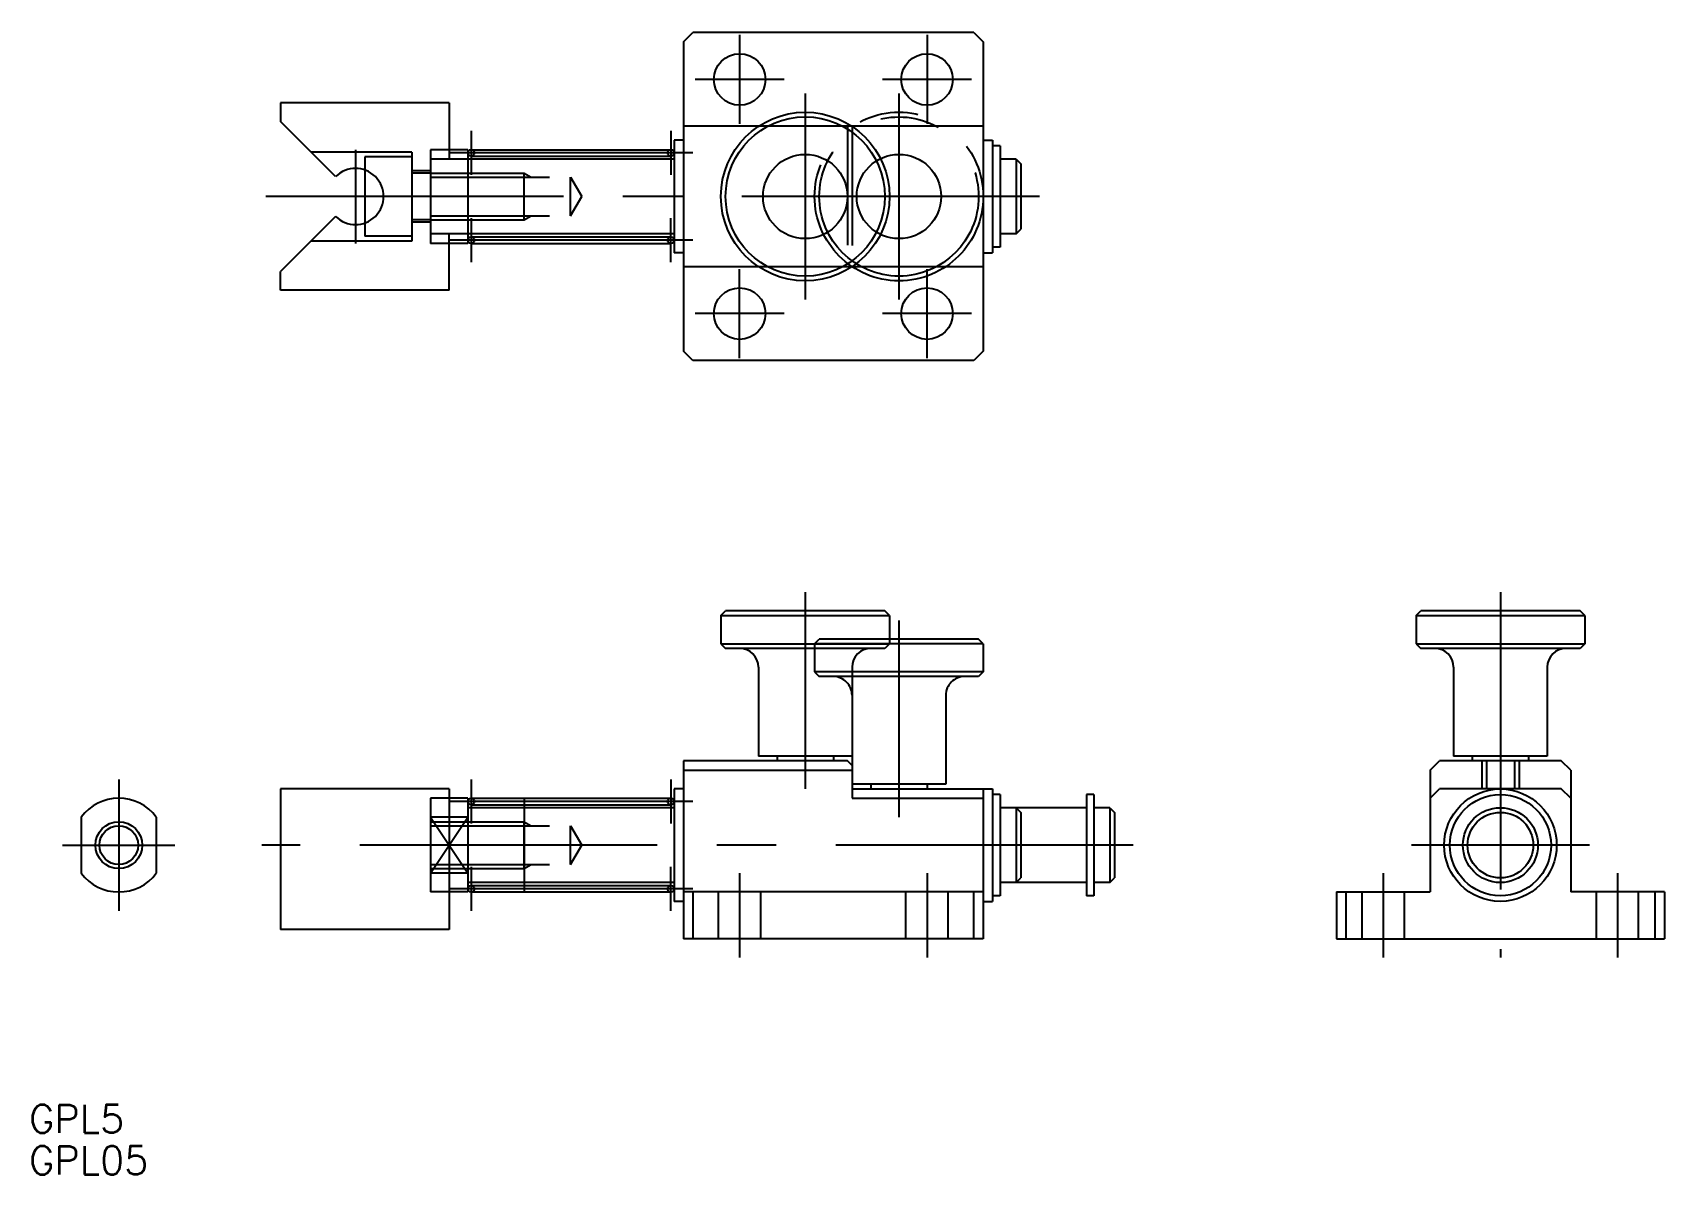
# Model space of a CAD drawing. Extents: x -9 to 165, y -35 to 87.
import ezdxf

# ---------------------------------------------------------------- set-up
doc = ezdxf.new("R2010")
doc.units = 0
for name, pattern in [('CENTER', [50.8, 31.75, -6.35, 6.35, -6.35]), ('DASHED', [19.05, 12.7, -6.35]), ('PHANTOM', [63.5, 31.75, -6.35, 6.35, -6.35, 6.35, -6.35])]:
    doc.linetypes.add(name, pattern=pattern)
doc.layers.get('0').update_dxf_attribs({"linetype": 'CONTINUOUS'})
doc.layers.add('CENTER', color=1, linetype='CENTER')
doc.styles.get("Standard").update_dxf_attribs({"font": 'txt.shx', "height": 3, "bigfont": 'bigfont.shx'})

# ---------------------------------------------------------------- blocks, each defined once
blk = doc.blocks.new('*U3')
at = {"color": 7, "linetype": 'CONTINUOUS'}
blk.add_text('GPL5', height=3, dxfattribs=at).set_placement((-9.58, -30.71))
blk = doc.blocks.new('*U4')
at = {"color": 7, "linetype": 'CONTINUOUS'}
blk.add_text('GPL05', height=3, dxfattribs=at).set_placement((-9.58, -35.15))

msp = doc.modelspace()

# ---------------------------------------------------------------- linework, layer by layer
at = {"color": 7, "linetype": 'CONTINUOUS'}
for p, q in [((60.26, 85.75), (61.26, 86.75)), ((60.26, 85.75), (60.26, 52.75)), ((91.26, 86.75), (61.26, 86.75)), ((91.26, 86.75), (92.26, 85.75)), ((92.26, 85.75), (92.26, 52.75)), ((68.28, 76.75), (60.26, 76.75)), ((92.26, 76.75), (78.23, 76.75)), ((78.26, 76.73), (78.26, 76.75)), ((60.26, 75.25), (59.26, 75.25)), ((59.26, 75.25), (59.26, 63.25)), ((92.26, 75.25), (93.26, 75.25)), ((93.26, 75.25), (93.26, 63.25)), ((33.26, 73.25), (33.26, 65.25)), ((59.26, 73.25), (33.26, 73.25)), ((37.26, 73.25), (37.26, 65.25)), ((94.06, 74.65), (93.26, 74.65)), ((94.06, 74.65), (94.06, 63.85)), ((95.76, 73.25), (94.06, 73.25)), ((95.76, 73.25), (96.26, 72.75)), ((95.76, 73.25), (95.76, 65.25)), ((96.26, 72.75), (96.26, 65.75)), ((59.26, 65.25), (33.26, 65.25)), ((95.76, 65.25), (94.06, 65.25)), ((95.76, 65.25), (96.26, 65.75)), ((60.26, 63.25), (59.26, 63.25)), ((92.26, 63.25), (93.26, 63.25)), ((94.06, 63.85), (93.26, 63.85)), ((68.28, 61.75), (60.26, 61.75)), ((92.26, 61.75), (78.23, 61.75)), ((78.26, 61.76), (78.26, 61.75)), ((61.26, 51.75), (60.26, 52.75)), ((92.26, 52.75), (91.26, 51.75)), ((91.26, 51.75), (61.26, 51.75)), ((64.26, 24.5), (64.76, 25)), ((64.26, 24.5), (64.26, 21.5)), ((64.26, 24.5), (82.26, 24.5)), ((81.76, 25), (64.76, 25)), ((82.26, 24.5), (81.76, 25)), ((82.26, 24.5), (82.26, 21.5)), ((138.45, 24.5), (138.95, 25)), ((138.45, 24.5), (138.45, 21.5)), ((138.45, 24.5), (156.45, 24.5)), ((155.95, 25), (138.95, 25)), ((156.45, 24.5), (155.95, 25)), ((156.45, 24.5), (156.45, 21.5)), ((64.26, 21.5), (64.76, 21)), ((64.26, 21.5), (82.26, 21.5)), ((81.76, 21), (64.76, 21)), ((82.26, 21.5), (81.76, 21)), ((138.45, 21.5), (138.95, 21)), ((138.45, 21.5), (156.45, 21.5)), ((155.95, 21), (138.95, 21)), ((156.45, 21.5), (155.95, 21)), ((68.26, 19), (68.26, 9.5)), ((78.26, 19), (78.26, 9.5)), ((142.45, 19), (142.45, 9.5)), ((152.45, 19), (152.45, 9.5)), ((60.26, 9), (60.26, -10)), ((77.76, 9), (60.26, 9)), ((78.26, 9.5), (68.26, 9.5)), ((70.26, 9.5), (70.26, 9)), ((76.26, 9.5), (76.26, 9)), ((78.26, 8.5), (77.76, 9)), ((139.95, 8), (140.95, 9)), ((153.95, 9), (140.95, 9)), ((152.45, 9.5), (142.45, 9.5)), ((144.45, 9.5), (144.45, 9)), ((145.45, 9), (145.45, 6)), ((145.95, 9), (145.95, 6)), ((148.95, 9), (148.95, 6)), ((149.45, 9), (149.45, 6)), ((150.45, 9.5), (150.45, 9)), ((154.95, 8), (153.95, 9)), ((60.26, 8), (78.26, 8)), ((78.26, 8.5), (78.26, 5)), ((139.95, 8), (139.95, -5)), ((154.95, 8), (154.95, -5)), ((60.26, 6), (59.26, 6)), ((59.26, 6), (59.26, -6)), ((78.26, 6), (93.26, 6)), ((92.26, 6), (92.26, -10)), ((93.26, 6), (93.26, -6)), ((94.06, 5.4), (93.26, 5.4)), ((94.06, 5.4), (94.06, -5.4)), ((139.95, 5), (140.95, 6)), ((153.95, 6), (140.95, 6)), ((154.95, 5), (153.95, 6)), ((37.26, 5), (33.26, 5)), ((33.26, 5), (33.26, -5)), ((37.26, 5), (37.26, -5)), ((59.26, 4), (37.26, 4)), ((78.26, 5), (92.26, 5)), ((95.76, 4), (94.06, 4)), ((95.76, 4), (96.26, 3.5)), ((95.76, 4), (95.76, -4)), ((96.26, 3.5), (96.26, -3.5)), ((-4, 3), (-4, -3)), ((4, 3), (4, -3)), ((37.26, 3), (33.26, 3)), ((43.26, 2.5), (43.26, -2.5)), ((37.26, -3), (33.26, -3)), ((37.26, -5), (33.26, -5)), ((59.26, -4), (37.26, -4)), ((92.26, -5), (60.26, -5)), ((61.26, -5), (61.26, -10)), ((91.26, -10), (91.26, -5)), ((95.76, -4), (94.06, -4)), ((95.76, -4), (96.26, -3.5)), ((129.95, -5), (129.95, -10)), ((129.95, -5), (139.95, -5)), ((130.95, -5), (130.95, -10)), ((164.95, -5), (154.95, -5)), ((163.95, -10), (163.95, -5)), ((164.95, -5), (164.95, -10)), ((60.26, -6), (59.26, -6)), ((92.26, -6), (93.26, -6)), ((94.06, -5.4), (93.26, -5.4)), ((92.26, -10), (60.26, -10)), ((129.95, -10), (164.95, -10))]:
    msp.add_line(p, q, dxfattribs=at)
at = {"color": 3, "linetype": 'PHANTOM'}
for p, q in [((83.26, 80.25), (83.26, 58.25)), ((17.26, 79.25), (17.26, 77.25)), ((35.26, 79.25), (17.26, 79.25)), ((35.26, 79.25), (35.26, 73.25)), ((23.14, 71.37), (17.26, 77.25)), ((31.26, 74), (20.51, 74)), ((26.26, 73.5), (26.26, 65)), ((31.26, 73.5), (26.26, 73.5)), ((31.26, 74), (31.26, 64.5)), ((37.26, 74.25), (33.26, 74.25)), ((33.26, 74.25), (33.26, 73.25)), ((37.26, 74.25), (37.26, 73.25)), ((37.61, 74.25), (58.91, 74.25)), ((37.61, 73.55), (58.91, 73.55)), ((33.26, 72), (31.26, 72)), ((33.26, 71.75), (31.26, 71.75)), ((23.14, 67.13), (17.26, 61.25)), ((33.26, 66.75), (31.26, 66.75)), ((33.26, 66.5), (31.26, 66.5)), ((31.26, 64.5), (20.51, 64.5)), ((31.26, 65), (26.26, 65)), ((33.26, 65.25), (33.26, 64.25)), ((35.26, 59.25), (35.26, 65.25)), ((37.26, 65.25), (37.26, 64.25)), ((37.61, 64.95), (58.91, 64.95)), ((37.26, 64.25), (33.26, 64.25)), ((37.61, 64.25), (58.91, 64.25)), ((17.26, 59.25), (17.26, 61.25)), ((35.26, 59.25), (17.26, 59.25)), ((83.26, 24), (83.26, 3)), ((74.26, 21.5), (74.76, 22)), ((74.26, 21.5), (74.26, 18.5)), ((92.26, 21.5), (74.26, 21.5)), ((91.76, 22), (74.76, 22)), ((92.26, 21.5), (91.76, 22)), ((92.26, 21.5), (92.26, 18.5)), ((74.26, 18.5), (74.76, 18)), ((92.26, 18.5), (74.26, 18.5)), ((91.76, 18), (74.76, 18)), ((92.26, 18.5), (91.76, 18)), ((88.26, 16), (88.26, 6.5)), ((78.26, 9.5), (78.26, 6.5)), ((35.26, 6), (17.26, 6)), ((17.26, 6), (17.26, -9)), ((35.26, 6), (35.26, -9)), ((88.26, 6.5), (78.26, 6.5)), ((80.26, 6.5), (80.26, 6)), ((86.26, 6.5), (86.26, 6)), ((104.06, 5.4), (103.26, 5.4)), ((103.26, 5.4), (103.26, -5.4)), ((104.06, 5.4), (104.06, -5.4)), ((37.61, 5), (58.91, 5)), ((37.61, 4.3), (58.91, 4.3)), ((43.26, 5), (43.26, -5)), ((103.26, 4), (95.76, 4)), ((105.76, 4), (104.06, 4)), ((105.76, 4), (106.26, 3.5)), ((105.76, 4), (105.76, -4)), ((106.26, 3.5), (106.26, -3.5)), ((37.61, -4.3), (58.91, -4.3)), ((37.61, -5), (58.91, -5)), ((103.26, -4), (95.76, -4)), ((105.76, -4), (104.06, -4)), ((105.76, -4), (106.26, -3.5)), ((104.06, -5.4), (103.26, -5.4)), ((35.26, -9), (17.26, -9))]:
    msp.add_line(p, q, dxfattribs=at)
at = {"color": 3, "linetype": 'DASHED'}
for p, q in [((78.23, 76.75), (68.28, 76.75)), ((77.76, 76.75), (77.76, 61.75)), ((78.26, 76.73), (78.26, 61.76)), ((33.26, 71.75), (43.26, 71.75)), ((43.26, 66.75), (43.26, 71.75)), ((43.26, 71.75), (44.01, 71.32)), ((33.26, 71.32), (48.22, 71.32)), ((48.22, 67.18), (48.22, 71.32)), ((48.22, 71.32), (49.41, 69.25)), ((48.22, 67.18), (49.41, 69.25)), ((33.26, 67.18), (48.22, 67.18)), ((33.26, 66.75), (43.26, 66.75)), ((43.26, 66.75), (44.01, 67.18)), ((78.23, 61.75), (68.28, 61.75)), ((33.26, 2.5), (43.26, 2.5)), ((33.26, 2.07), (48.22, 2.07)), ((43.26, -2.5), (43.26, 2.5)), ((43.26, 2.5), (44.01, 2.07)), ((48.22, -2.07), (48.22, 2.07)), ((48.22, 2.07), (49.41, 0)), ((48.22, -2.07), (49.41, 0)), ((33.26, -2.07), (48.22, -2.07)), ((33.26, -2.5), (43.26, -2.5)), ((43.26, -2.5), (44.01, -2.07)), ((64.01, -10), (64.01, -5)), ((68.51, -10), (68.51, -5)), ((84.01, -10), (84.01, -5)), ((88.51, -10), (88.51, -5)), ((132.7, -10), (132.7, -5)), ((137.2, -10), (137.2, -5)), ((157.7, -10), (157.7, -5)), ((162.2, -10), (162.2, -5))]:
    msp.add_line(p, q, dxfattribs=at)
at = {"color": 3, "linetype": 'CONTINUOUS'}
for p, q in [((33.26, -3), (37.26, 3)), ((33.26, 3), (37.26, -3))]:
    msp.add_line(p, q, dxfattribs=at)
at = {"color": 7, "linetype": 'CONTINUOUS'}
for centre, radius in [((66.26, 81.75), 2.75), ((86.26, 81.75), 2.75), ((73.26, 69.25), 9), ((73.26, 69.25), 8.5), ((37.61, 73.9), 0.35), ((58.91, 73.9), 0.35), ((73.26, 69.25), 4.5), ((37.61, 64.6), 0.35), ((58.91, 64.6), 0.35), ((66.26, 56.75), 2.75), ((86.26, 56.75), 2.75), ((147.45, 0), 6), ((147.45, 0), 5.4), ((37.61, 4.65), 0.35), ((58.91, 4.65), 0.35), ((147.45, 0), 4), ((147.45, 0), 3.5), ((0, 0), 2.07), ((37.61, -4.65), 0.35), ((58.91, -4.65), 0.35)]:
    msp.add_circle(centre, radius, dxfattribs=at)
at = {"color": 3, "linetype": 'PHANTOM'}
for radius in [9, 8.5, 4.5]:
    msp.add_circle((83.26, 69.25), radius, dxfattribs=at)
at = {"color": 3, "linetype": 'CONTINUOUS'}
msp.add_circle((0, 0), 2.5, dxfattribs=at)
at = {"color": 3, "linetype": 'PHANTOM'}
for centre, radius, start, end in [((25.26, 69.25), 3, 225, 135), ((76.26, 16), 2, 0, 90), ((90.26, 16), 2, 90, 180)]:
    msp.add_arc(centre, radius, start, end, dxfattribs=at)
at = {"color": 7, "linetype": 'CONTINUOUS'}
for centre, radius, start, end in [((66.26, 19), 2, 0, 90), ((80.26, 19), 2, 90, 180), ((140.45, 19), 2, 0, 90), ((154.45, 19), 2, 90, 180), ((0, 0), 5, 36.8699, 143.1301), ((0, 0), 5, 216.8699, 323.1301)]:
    msp.add_arc(centre, radius, start, end, dxfattribs=at)
at = {"layer": 'CENTER', "color": 1, "linetype": 'CENTER'}
for p, q in [((66.26, 86.5), (66.26, 77)), ((86.26, 86.5), (86.26, 77)), ((71.01, 81.75), (61.51, 81.75)), ((73.26, 80.25), (73.26, 58.25)), ((91.01, 81.75), (81.51, 81.75)), ((37.61, 76.25), (37.61, 71.55)), ((58.91, 76.25), (58.91, 71.55)), ((61.26, 73.9), (35.26, 73.9)), ((98.26, 69.25), (15.26, 69.25)), ((37.61, 66.95), (37.61, 62.25)), ((58.91, 62.25), (58.91, 66.95)), ((61.26, 64.6), (35.26, 64.6)), ((66.26, 52), (66.26, 61.5)), ((86.26, 52), (86.26, 61.5)), ((71.01, 56.75), (61.51, 56.75)), ((91.01, 56.75), (81.51, 56.75)), ((73.26, 27), (73.26, 6)), ((147.45, 27), (147.45, -12)), ((0, 7), (0, -7)), ((37.61, 7), (37.61, 2.3)), ((58.91, 7), (58.91, 2.3)), ((61.26, 4.65), (35.26, 4.65)), ((-6, 0), (6, 0)), ((108.26, 0), (15.26, 0)), ((156.95, 0), (137.95, 0)), ((37.61, -2.3), (37.61, -7)), ((58.91, -7), (58.91, -2.3)), ((66.26, -3), (66.26, -12)), ((86.26, -3), (86.26, -12)), ((134.95, -3), (134.95, -12)), ((159.95, -3), (159.95, -12)), ((61.26, -4.65), (35.26, -4.65))]:
    msp.add_line(p, q, dxfattribs=at)
at = {"layer": 'CENTER', "color": 3, "linetype": 'PHANTOM'}
msp.add_line((25.26, 74.25), (25.26, 64.25), dxfattribs=at)

# ---------------------------------------------------------------- block references
at = {"color": 7, "linetype": 'CONTINUOUS'}
for name in ['*U3', '*U4']:
    msp.add_blockref(name, (0, 0), dxfattribs=at)

doc.saveas('drawing.dxf')
